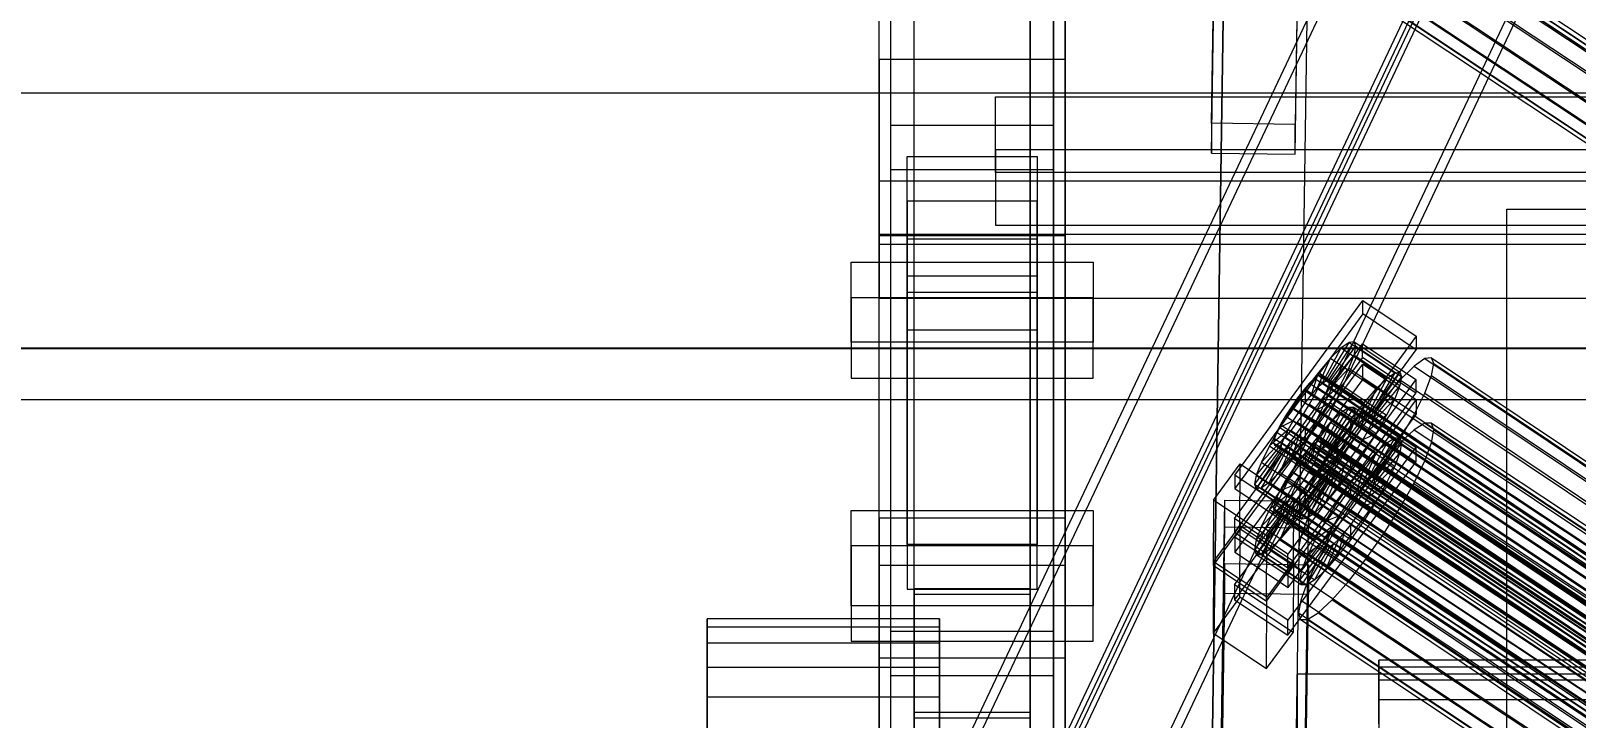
# Model space of a CAD drawing. Header units: millimetres. Extents: x -191664 to 191490, y -197311 to 10263.
# Drawn here: x -632.5 to -300.1, y -28779.6 to -28631.7 of the extents above; entities that cross this region are included whole.
import ezdxf

# ---------------------------------------------------------------- set-up
doc = ezdxf.new("R2010")
doc.units = ezdxf.units.MM
for name, color, linetype, lineweight in [('COTAS_USUARIO', 1, 'Continuous', 0), ('frontal_C01', 7, 'Continuous', 0), ('frontal_C02', 7, 'Continuous', 0), ('frontal_C03', 7, 'Continuous', 0), ('frontal_secador', 7, 'Continuous', 0), ('frontal_tolva', 7, 'Continuous', 0)]:
    doc.layers.add(name, color=color, linetype=linetype, lineweight=lineweight)
doc.dimstyles.new('PLANTA_100', dxfattribs={"dimtxt": 250, "dimasz": 150, "dimexe": 150, "dimexo": 80, "dimgap": 100, "dimtad": 1, "dimtih": 1, "dimtoh": 1, "dimdec": 1, "dimdsep": 46, "dimcen": 0.09, "dimclrd": 1, "dimclre": 1, "dimclrt": 1, "dimadec": 0, "dimazin": 0, "dimtfac": 1, "dimtdec": 4, "dimtofl": 0, "dimtmove": 0, "dimatfit": 3, "dimfxl": 1, "dimtolj": 1, "dimtzin": 0, "dimarcsym": 0})

# ---------------------------------------------------------------- blocks, each defined once
blk = doc.blocks.new('*D109')
at = {"layer": 'COTAS_USUARIO', "color": 1, "lineweight": -2, "transparency": 16777216}
for p, q in [((-80, -28700), (-1350, -28700)), ((-1200, -31850), (-1200, -28850)), ((-80, -32000), (-1350, -32000))]:
    blk.add_line(p, q, dxfattribs=at)
at = {"layer": 'COTAS_USUARIO', "color": 1, "transparency": 16777216}
for points in [[(-1225, -28850), (-1175, -28850), (-1200, -28700)], [(-1225, -31850), (-1175, -31850), (-1200, -32000)]]:
    blk.add_solid(points, dxfattribs=at)
at = {"layer": 'Defpoints', "color": 0, "transparency": 16777216}
for p in [(-1200, -28700), (0, -28700), (0, -32000)]:
    blk.add_point(p, dxfattribs=at)
blk = doc.blocks.new('*D111')
at = {"layer": 'COTAS_USUARIO', "color": 1, "lineweight": -2, "transparency": 16777216}
for p, q in [((-80, -27700), (-1350, -27700)), ((-1200, -31850), (-1200, -27850)), ((-80, -32000), (-1350, -32000))]:
    blk.add_line(p, q, dxfattribs=at)
at = {"layer": 'COTAS_USUARIO', "color": 1, "transparency": 16777216}
for points in [[(-1225, -27850), (-1175, -27850), (-1200, -27700)], [(-1225, -31850), (-1175, -31850), (-1200, -32000)]]:
    blk.add_solid(points, dxfattribs=at)
at = {"layer": 'Defpoints', "color": 0, "transparency": 16777216}
for p in [(-1200, -27700), (0, -27700), (0, -32000)]:
    blk.add_point(p, dxfattribs=at)

msp = doc.modelspace()

# ---------------------------------------------------------------- linework, layer by layer
at = {"layer": 'frontal_C01', "color": 139, "true_color": 0x354b57}
for p, q in [((-378.51, -28651.55), (-375.64, -28459.6)), ((-357.65, -28459.85), (-360.51, -28651.79)), ((-450, -28637.82), (-450, -28466.52)), ((-410, -28466.52), (-410, -28637.82)), ((-378.51, -28657.96), (-375.64, -28466.01)), ((-360.51, -28658.2), (-357.65, -28466.25)), ((-450, -28675.71), (-450, -28504.42)), ((-410, -28675.71), (-410, -28504.42)), ((-378.51, -28794.9), (-375.64, -28602.96)), ((-357.65, -28603.2), (-360.51, -28795.14)), ((-378.51, -28801.31), (-375.64, -28609.36)), ((-360.51, -28801.55), (-357.65, -28609.6)), ((-410, -28637.82), (-450, -28637.82)), ((-450, -28637.82), (-450, -28675.71)), ((-450, -28746.68), (-450, -28637.82)), ((-410, -28675.71), (-410, -28637.82)), ((-410, -28637.82), (-410, -28746.68)), ((-425, -28662.13), (-425, -28645.87)), ((-425, -28645.87), (425, -28645.87)), ((-425, -28657.24), (-425, -28645.87)), ((-360.51, -28651.79), (-378.51, -28651.55)), ((-378.51, -28651.55), (-378.51, -28657.96)), ((-447.5, -28661.57), (-447.5, -28651.96)), ((-447.5, -28651.96), (-412.5, -28651.96)), ((-447.5, -28926.7), (-447.5, -28651.96)), ((-412.5, -28651.96), (-412.5, -28661.57)), ((-412.5, -28651.96), (-412.5, -28926.7)), ((-360.51, -28658.2), (-360.51, -28651.79)), ((425, -28657.24), (-425, -28657.24)), ((-425, -28657.24), (-425, -28673.5)), ((-378.51, -28657.96), (-360.51, -28658.2)), ((-444, -28668.28), (-444, -28658.67)), ((-444, -28658.67), (-416, -28658.67)), ((-444, -28742.23), (-444, -28658.67)), ((-416, -28658.67), (-416, -28668.28)), ((-416, -28658.67), (-416, -28742.23)), ((-412.5, -28661.57), (-447.5, -28661.57)), ((-447.5, -28936.3), (-447.5, -28661.57)), ((425, -28662.13), (-425, -28662.13)), ((-425, -28662.13), (-425, -28673.5)), ((-412.5, -28936.3), (-412.5, -28661.57)), ((-416, -28668.28), (-444, -28668.28)), ((-444, -28668.28), (-444, -28751.84)), ((-416, -28751.84), (-416, -28668.28)), ((-425, -28673.5), (425, -28673.5)), ((-450, -28675.71), (-410, -28675.71)), ((-450, -28784.57), (-450, -28675.71)), ((-410, -28784.57), (-410, -28675.71)), ((-373.5, -28740.65), (-345.97, -28703.41)), ((-345.98, -28706.61), (-345.97, -28703.41)), ((-345.97, -28703.41), (-334.5, -28711.02)), ((-345.98, -28706.61), (-373.51, -28743.85)), ((-334.51, -28714.23), (-345.98, -28706.61)), ((-334.5, -28711.02), (-362.03, -28748.26)), ((-334.5, -28711.02), (-334.51, -28714.23)), ((-373.54, -28750.9), (-346.01, -28713.66)), ((-362.04, -28751.46), (-334.51, -28714.23)), ((-346.02, -28716.86), (-346.01, -28713.66)), ((-346.01, -28713.66), (-334.54, -28721.27)), ((-346.02, -28716.86), (-373.55, -28754.1)), ((-334.55, -28724.47), (-346.02, -28716.86)), ((-334.54, -28721.27), (-362.07, -28758.51)), ((-334.54, -28721.27), (-334.55, -28724.47)), ((-362.08, -28761.71), (-334.55, -28724.47)), ((-456, -28755.39), (-456, -28734.9)), ((-456, -28734.9), (-404, -28734.9)), ((-456, -28742.47), (-456, -28734.9)), ((-410, -28736.52), (-450, -28736.52)), ((-450, -28736.52), (-450, -28783.89)), ((-450, -28907.81), (-450, -28736.52)), ((-410, -28783.89), (-410, -28736.52)), ((-410, -28736.52), (-410, -28907.81)), ((-404, -28734.9), (-404, -28755.39)), ((-404, -28734.9), (-404, -28742.47)), ((-378.09, -28745.9), (-372.35, -28738.14)), ((-373.5, -28740.65), (-373.51, -28743.85)), ((-362.03, -28748.26), (-373.5, -28740.65)), ((-372.41, -28753.51), (-372.35, -28738.14)), ((-372.35, -28738.14), (-360.88, -28745.75)), ((-404, -28742.47), (-456, -28742.47)), ((-456, -28742.47), (-456, -28762.97)), ((-416, -28742.23), (-444, -28742.23)), ((-444, -28742.23), (-444, -28751.84)), ((-416, -28751.84), (-416, -28742.23)), ((-404, -28762.97), (-404, -28742.47)), ((-373.51, -28743.85), (-362.04, -28751.46)), ((-410, -28746.68), (-450, -28746.68)), ((-450, -28746.68), (-450, -28784.57)), ((-450, -29130.89), (-450, -28746.68)), ((-410, -28784.57), (-410, -28746.68)), ((-410, -28746.68), (-410, -29130.89)), ((-378.51, -28938.25), (-375.64, -28746.31)), ((-378.09, -28745.9), (-378.14, -28761.27)), ((-366.62, -28753.51), (-378.09, -28745.9)), ((-375.64, -28752.71), (-375.64, -28746.31)), ((-375.64, -28746.31), (-357.65, -28746.55)), ((-360.88, -28745.75), (-366.62, -28753.51)), ((-360.88, -28745.75), (-360.94, -28761.12)), ((-357.65, -28746.55), (-360.51, -28938.5)), ((-357.65, -28746.55), (-357.65, -28752.95)), ((-373.54, -28750.9), (-373.55, -28754.1)), ((-362.07, -28758.51), (-373.54, -28750.9)), ((-362.04, -28751.46), (-362.03, -28748.26)), ((-444, -28751.84), (-416, -28751.84)), ((-442.5, -28779.55), (-442.5, -28751.69)), ((-442.5, -28751.69), (-417.5, -28751.69)), ((-442.5, -28751.69), (-442.5, -28917.57)), ((-417.5, -28752.94), (-442.5, -28752.94)), ((-442.5, -28752.94), (-442.5, -28778.31)), ((-442.5, -29411.88), (-442.5, -28752.94)), ((-417.5, -28751.69), (-417.5, -28779.55)), ((-417.5, -28917.57), (-417.5, -28751.69)), ((-417.5, -28778.31), (-417.5, -28752.94)), ((-417.5, -28752.94), (-417.5, -29411.88)), ((-378.51, -28944.66), (-375.64, -28752.71)), ((-372.41, -28753.51), (-378.14, -28761.27)), ((-357.65, -28752.95), (-375.64, -28752.71)), ((-373.55, -28754.1), (-362.08, -28761.71)), ((-360.94, -28761.12), (-372.41, -28753.51)), ((-366.68, -28768.88), (-366.62, -28753.51)), ((-360.51, -28944.9), (-357.65, -28752.95)), ((-404, -28755.39), (-456, -28755.39)), ((-456, -28755.39), (-456, -28762.97)), ((-404, -28762.97), (-404, -28755.39)), ((-447.5, -28770.43), (-447.5, -28760.82)), ((-447.5, -28760.82), (-412.5, -28760.82)), ((-447.5, -29035.55), (-447.5, -28760.82)), ((-412.5, -28760.82), (-412.5, -28770.43)), ((-412.5, -28760.82), (-412.5, -29035.55)), ((-366.68, -28768.88), (-360.94, -28761.12)), ((-362.08, -28761.71), (-362.07, -28758.51)), ((-456, -28762.97), (-404, -28762.97)), ((-378.14, -28761.27), (-366.68, -28768.88)), ((-412.5, -28770.43), (-447.5, -28770.43)), ((-447.5, -29045.16), (-447.5, -28770.43)), ((-412.5, -29045.16), (-412.5, -28770.43)), ((-442.5, -28778.31), (-417.5, -28778.31)), ((-442.5, -29437.25), (-442.5, -28778.31)), ((-417.5, -28779.55), (-442.5, -28779.55)), ((-442.5, -28779.55), (-442.5, -28945.43)), ((-417.5, -29437.25), (-417.5, -28778.31)), ((-417.5, -28779.55), (-417.5, -28945.43))]:
    msp.add_line(p, q, dxfattribs=at)
at = {"layer": 'frontal_C01', "color": 9, "true_color": 0xbac6cb}
for p, q in [((-365.17, -28591.07), (-151.37, -28732.97)), ((-364.99, -28590.08), (-151.19, -28731.99)), ((-364.99, -28591.57), (-151.2, -28733.48)), ((-364.48, -28591.57), (-150.68, -28733.48)), ((-363.66, -28591.06), (-149.86, -28732.96)), ((-356.35, -28720.46), (-357.42, -28721.45)), ((-355.53, -28719.95), (-356.35, -28720.46)), ((-356.35, -28720.46), (-142.55, -28862.37)), ((-355.02, -28719.95), (-355.53, -28719.95)), ((-355.53, -28719.95), (-141.73, -28861.85)), ((-354.84, -28720.45), (-355.02, -28719.95)), ((-355.02, -28719.95), (-141.22, -28861.85)), ((-355.02, -28721.44), (-354.84, -28720.45)), ((-354.84, -28720.45), (-141.04, -28862.36)), ((-360, -28724.55), (-361.33, -28726.46)), ((-358.66, -28722.85), (-360, -28724.55)), ((-146.2, -28866.46), (-360, -28724.55)), ((-357.42, -28721.45), (-358.66, -28722.85)), ((-358.66, -28722.85), (-144.86, -28864.75)), ((-357.43, -28726.44), (-356.36, -28724.54)), ((-357.42, -28721.45), (-143.62, -28863.35)), ((-356.36, -28724.54), (-355.54, -28722.83)), ((-356.36, -28724.54), (-142.56, -28866.44)), ((-355.54, -28722.83), (-355.02, -28721.44)), ((-355.54, -28722.83), (-141.74, -28864.73)), ((-355.02, -28721.44), (-141.22, -28863.34)), ((-361.33, -28726.46), (-362.58, -28728.43)), ((-361.33, -28726.46), (-147.53, -28868.36)), ((-358.68, -28728.41), (-357.43, -28726.44)), ((-357.43, -28726.44), (-143.64, -28868.34)), ((-363.65, -28730.34), (-364.47, -28732.04)), ((-362.58, -28728.43), (-363.65, -28730.34)), ((-363.65, -28730.34), (-149.85, -28872.24)), ((-362.58, -28728.43), (-148.78, -28870.34)), ((-361.35, -28732.03), (-360.02, -28730.32)), ((-360.02, -28730.32), (-358.68, -28728.41)), ((-360.02, -28730.32), (-146.22, -28872.22)), ((-358.68, -28728.41), (-144.88, -28870.32)), ((-364.99, -28733.43), (-365.17, -28734.42)), ((-365.17, -28734.42), (-364.99, -28734.93)), ((-365.17, -28734.42), (-151.37, -28876.32)), ((-364.47, -28732.04), (-364.99, -28733.43)), ((-364.99, -28733.43), (-151.19, -28875.34)), ((-364.48, -28734.92), (-363.66, -28734.41)), ((-364.47, -28732.04), (-150.67, -28873.95)), ((-363.66, -28734.41), (-362.6, -28733.42)), ((-363.66, -28734.41), (-149.86, -28876.32)), ((-362.6, -28733.42), (-361.35, -28732.03)), ((-362.6, -28733.42), (-148.8, -28875.33)), ((-361.35, -28732.03), (-147.55, -28873.93)), ((-364.99, -28734.93), (-364.48, -28734.92)), ((-364.99, -28734.93), (-151.2, -28876.83)), ((-364.48, -28734.92), (-150.68, -28876.83))]:
    msp.add_line(p, q, dxfattribs=at)
at = {"layer": 'frontal_C01', "color": 252, "true_color": 0x83939a}
for p, q in [((-355.54, -28602.05), (-171.23, -28724.39)), ((-345.29, -28602), (-160.98, -28724.34)), ((-357.86, -28606.87), (-173.55, -28729.2)), ((-349.06, -28606.83), (-164.75, -28729.16)), ((-359.33, -28610.8), (-175.02, -28733.13)), ((-352.57, -28610.77), (-168.26, -28733.1)), ((-359.83, -28613.58), (-175.52, -28735.91)), ((-355.58, -28613.56), (-171.28, -28735.89)), ((-359.34, -28615.01), (-175.03, -28737.34)), ((-357.89, -28615), (-173.58, -28737.33)), ((-334.94, -28717.54), (-337.95, -28720.33)), ((-332.63, -28716.09), (-334.94, -28717.54)), ((-334.94, -28717.54), (-150.63, -28839.87)), ((-331.18, -28716.08), (-332.63, -28716.09)), ((-332.63, -28716.09), (-148.32, -28838.42)), ((-331.2, -28720.29), (-330.69, -28717.52)), ((-330.69, -28717.52), (-331.18, -28716.08)), ((-331.18, -28716.08), (-146.87, -28838.41)), ((-330.69, -28717.52), (-146.38, -28839.85)), ((-337.95, -28720.33), (-341.46, -28724.27)), ((-337.95, -28720.33), (-153.64, -28842.66)), ((-332.66, -28724.22), (-331.2, -28720.29)), ((-331.2, -28720.29), (-146.89, -28842.62)), ((-341.46, -28724.27), (-345.23, -28729.09)), ((-341.46, -28724.27), (-157.15, -28846.6)), ((-334.98, -28729.04), (-332.66, -28724.22)), ((-332.66, -28724.22), (-148.35, -28846.55)), ((-345.23, -28729.09), (-349, -28734.47)), ((-160.92, -28851.42), (-345.23, -28729.09)), ((-338, -28734.41), (-334.98, -28729.04)), ((-334.98, -28729.04), (-150.67, -28851.37)), ((-349, -28734.47), (-352.52, -28740.03)), ((-349, -28734.47), (-164.69, -28856.8)), ((-341.52, -28739.98), (-338, -28734.41)), ((-338, -28734.41), (-153.69, -28856.74)), ((-352.52, -28740.03), (-355.54, -28745.41)), ((-352.52, -28740.03), (-168.21, -28862.36)), ((-345.29, -28745.35), (-341.52, -28739.98)), ((-341.52, -28739.98), (-157.21, -28862.31)), ((-355.54, -28745.41), (-357.86, -28750.22)), ((-355.54, -28745.41), (-171.23, -28867.74)), ((-349.06, -28750.18), (-345.29, -28745.35)), ((-345.29, -28745.35), (-160.98, -28867.69)), ((-357.86, -28750.22), (-359.33, -28754.15)), ((-357.86, -28750.22), (-173.55, -28872.55)), ((-352.57, -28754.12), (-349.06, -28750.18)), ((-349.06, -28750.18), (-164.75, -28872.51)), ((-359.33, -28754.15), (-359.83, -28756.93)), ((-359.33, -28754.15), (-175.02, -28876.48)), ((-355.58, -28756.91), (-352.57, -28754.12)), ((-352.57, -28754.12), (-168.26, -28876.45)), ((-359.83, -28756.93), (-359.34, -28758.36)), ((-359.83, -28756.93), (-175.52, -28879.26)), ((-357.89, -28758.35), (-355.58, -28756.91)), ((-355.58, -28756.91), (-171.28, -28879.24)), ((-359.34, -28758.36), (-357.89, -28758.35)), ((-359.34, -28758.36), (-175.03, -28880.69)), ((-357.89, -28758.35), (-173.58, -28880.69))]:
    msp.add_line(p, q, dxfattribs=at)
at = {"layer": 'frontal_C01', "color": 155, "true_color": 0x617580}
for p, q in [((-354.71, -28721.55), (-350.65, -28713.8)), ((-353.89, -28721.04), (-348.92, -28712.72)), ((-353.38, -28721.03), (-347.84, -28712.71)), ((-353.21, -28721.54), (-347.47, -28713.78)), ((-350.65, -28713.8), (-352.9, -28715.88)), ((-348.92, -28712.72), (-350.65, -28713.8)), ((-350.65, -28713.8), (-340.82, -28720.32)), ((-347.84, -28712.71), (-348.92, -28712.72)), ((-348.92, -28712.72), (-339.09, -28719.24)), ((-347.85, -28715.86), (-347.47, -28713.78)), ((-347.84, -28712.71), (-338.01, -28719.23)), ((-347.47, -28713.78), (-347.84, -28712.71)), ((-347.47, -28713.78), (-337.64, -28720.31)), ((-355.78, -28722.54), (-352.9, -28715.88)), ((-352.9, -28715.88), (-355.53, -28718.83)), ((-353.38, -28722.52), (-347.85, -28715.86)), ((-352.9, -28715.88), (-343.07, -28722.41)), ((-348.94, -28718.8), (-347.85, -28715.86)), ((-347.85, -28715.86), (-338.02, -28722.38)), ((-355.53, -28718.83), (-358.34, -28722.44)), ((-357.02, -28723.93), (-355.53, -28718.83)), ((-355.53, -28718.83), (-345.7, -28725.36)), ((-354.71, -28721.55), (-353.89, -28721.04)), ((-353.9, -28723.92), (-348.94, -28718.8)), ((-353.89, -28721.04), (-353.38, -28721.03)), ((-344.06, -28727.56), (-353.89, -28721.04)), ((-343.55, -28727.56), (-353.38, -28721.03)), ((-353.38, -28721.03), (-353.21, -28721.54)), ((-350.68, -28722.4), (-348.94, -28718.8)), ((-348.94, -28718.8), (-339.11, -28725.32)), ((-340.82, -28720.32), (-344.88, -28728.07)), ((-339.09, -28719.24), (-344.06, -28727.56)), ((-338.01, -28719.23), (-343.55, -28727.56)), ((-337.64, -28720.31), (-343.38, -28728.07)), ((-343.07, -28722.41), (-340.82, -28720.32)), ((-340.82, -28720.32), (-339.09, -28719.24)), ((-339.09, -28719.24), (-338.01, -28719.23)), ((-337.64, -28720.31), (-338.02, -28722.38)), ((-338.01, -28719.23), (-337.64, -28720.31)), ((-358.34, -28722.44), (-361.17, -28726.46)), ((-358.34, -28722.44), (-358.36, -28725.64)), ((-358.36, -28725.64), (-357.02, -28723.93)), ((-348.52, -28728.96), (-358.34, -28722.44)), ((-357.02, -28723.93), (-355.78, -28722.54)), ((-347.19, -28730.46), (-357.02, -28723.93)), ((-355.78, -28722.54), (-354.71, -28721.55)), ((-345.95, -28729.06), (-355.78, -28722.54)), ((-354.72, -28725.62), (-350.68, -28722.4)), ((-353.9, -28723.92), (-354.72, -28725.62)), ((-344.88, -28728.07), (-354.71, -28721.55)), ((-353.38, -28722.52), (-353.9, -28723.92)), ((-344.07, -28730.44), (-353.9, -28723.92)), ((-353.21, -28721.54), (-353.38, -28722.52)), ((-343.55, -28729.05), (-353.38, -28722.52)), ((-343.38, -28728.07), (-353.21, -28721.54)), ((-352.94, -28726.42), (-350.68, -28722.4)), ((-350.68, -28722.4), (-340.85, -28728.93)), ((-343.07, -28722.41), (-345.95, -28729.06)), ((-345.7, -28725.36), (-343.07, -28722.41)), ((-338.02, -28722.38), (-343.55, -28729.05)), ((-338.02, -28722.38), (-339.11, -28725.32)), ((-361.17, -28726.46), (-363.8, -28730.63)), ((-359.69, -28727.55), (-361.17, -28726.46)), ((-361.17, -28726.46), (-351.34, -28732.99)), ((-360.94, -28729.52), (-359.69, -28727.55)), ((-359.69, -28727.55), (-358.36, -28725.64)), ((-349.86, -28734.07), (-359.69, -28727.55)), ((-358.36, -28725.64), (-348.53, -28732.17)), ((-355.8, -28727.53), (-357.04, -28729.5)), ((-354.72, -28725.62), (-355.8, -28727.53)), ((-355.8, -28727.53), (-352.94, -28726.42)), ((-345.97, -28734.05), (-355.8, -28727.53)), ((-355.57, -28730.58), (-352.94, -28726.42)), ((-344.9, -28732.15), (-354.72, -28725.62)), ((-352.94, -28726.42), (-343.11, -28732.95)), ((-348.52, -28728.96), (-345.7, -28725.36)), ((-345.7, -28725.36), (-347.19, -28730.46)), ((-344.06, -28727.56), (-344.88, -28728.07)), ((-339.11, -28725.32), (-344.07, -28730.44)), ((-343.55, -28727.56), (-344.06, -28727.56)), ((-343.38, -28728.07), (-343.55, -28727.56)), ((-339.11, -28725.32), (-340.85, -28728.93)), ((-363.8, -28730.63), (-366.06, -28734.64)), ((-360.94, -28729.52), (-363.8, -28730.63)), ((-363.8, -28730.63), (-353.97, -28737.15)), ((-362.01, -28731.42), (-360.94, -28729.52)), ((-351.11, -28736.04), (-360.94, -28729.52)), ((-358.39, -28734.61), (-355.57, -28730.58)), ((-357.04, -28729.5), (-358.38, -28731.4)), ((-357.04, -28729.5), (-355.57, -28730.58)), ((-347.21, -28736.02), (-357.04, -28729.5)), ((-355.57, -28730.58), (-345.74, -28737.11)), ((-351.34, -28732.99), (-348.52, -28728.96)), ((-348.53, -28732.17), (-348.52, -28728.96)), ((-347.19, -28730.46), (-348.53, -28732.17)), ((-345.95, -28729.06), (-347.19, -28730.46)), ((-344.88, -28728.07), (-345.95, -28729.06)), ((-340.85, -28728.93), (-344.9, -28732.15)), ((-344.9, -28732.15), (-344.07, -28730.44)), ((-344.07, -28730.44), (-343.55, -28729.05)), ((-343.55, -28729.05), (-343.38, -28728.07)), ((-340.85, -28728.93), (-343.11, -28732.95)), ((-363.35, -28734.52), (-368.89, -28741.19)), ((-362.83, -28733.13), (-367.79, -28738.25)), ((-366.06, -28734.64), (-367.79, -28738.25)), ((-362.01, -28731.42), (-366.06, -28734.64)), ((-366.06, -28734.64), (-356.23, -28741.17)), ((-360.96, -28734.51), (-363.84, -28741.16)), ((-363.53, -28735.51), (-363.35, -28734.52)), ((-363.35, -28734.52), (-362.83, -28733.13)), ((-353.52, -28741.05), (-363.35, -28734.52)), ((-362.83, -28733.13), (-362.01, -28731.42)), ((-353, -28739.65), (-362.83, -28733.13)), ((-360.96, -28734.51), (-362.03, -28735.5)), ((-352.18, -28737.95), (-362.01, -28731.42)), ((-359.71, -28733.11), (-361.21, -28738.21)), ((-361.21, -28738.21), (-358.39, -28734.61)), ((-359.71, -28733.11), (-360.96, -28734.51)), ((-351.13, -28741.03), (-360.96, -28734.51)), ((-358.38, -28731.4), (-359.71, -28733.11)), ((-349.88, -28739.64), (-359.71, -28733.11)), ((-358.38, -28731.4), (-358.39, -28734.61)), ((-358.39, -28734.61), (-348.56, -28741.13)), ((-348.55, -28737.93), (-358.38, -28731.4)), ((-353.97, -28737.15), (-351.34, -28732.99)), ((-351.34, -28732.99), (-349.86, -28734.07)), ((-349.86, -28734.07), (-351.11, -28736.04)), ((-348.53, -28732.17), (-349.86, -28734.07)), ((-347.21, -28736.02), (-345.97, -28734.05)), ((-345.97, -28734.05), (-344.9, -28732.15)), ((-343.11, -28732.95), (-345.97, -28734.05)), ((-343.11, -28732.95), (-345.74, -28737.11)), ((-363.53, -28735.51), (-369.27, -28743.26)), ((-363.36, -28736.01), (-368.9, -28744.34)), ((-362.84, -28736.01), (-367.82, -28744.33)), ((-362.03, -28735.5), (-366.09, -28743.25)), ((-363.36, -28736.01), (-363.53, -28735.51)), ((-353.7, -28742.03), (-363.53, -28735.51)), ((-362.84, -28736.01), (-363.36, -28736.01)), ((-353.53, -28742.54), (-363.36, -28736.01)), ((-362.03, -28735.5), (-362.84, -28736.01)), ((-353.01, -28742.54), (-362.84, -28736.01)), ((-352.2, -28742.02), (-362.03, -28735.5)), ((-356.23, -28741.17), (-353.97, -28737.15)), ((-356.23, -28741.17), (-352.18, -28737.95)), ((-353.97, -28737.15), (-351.11, -28736.04)), ((-352.18, -28737.95), (-353, -28739.65)), ((-351.11, -28736.04), (-352.18, -28737.95)), ((-349.88, -28739.64), (-348.55, -28737.93)), ((-345.74, -28737.11), (-348.56, -28741.13)), ((-348.56, -28741.13), (-348.55, -28737.93)), ((-348.55, -28737.93), (-347.21, -28736.02)), ((-345.74, -28737.11), (-347.21, -28736.02)), ((-368.89, -28741.19), (-369.27, -28743.26)), ((-367.79, -28738.25), (-368.89, -28741.19)), ((-368.89, -28741.19), (-359.06, -28747.71)), ((-367.79, -28738.25), (-357.96, -28744.77)), ((-366.09, -28743.25), (-363.84, -28741.16)), ((-363.84, -28741.16), (-361.21, -28738.21)), ((-363.84, -28741.16), (-354.01, -28747.69)), ((-361.21, -28738.21), (-351.38, -28744.74)), ((-359.06, -28747.71), (-353.52, -28741.05)), ((-357.96, -28744.77), (-353, -28739.65)), ((-357.96, -28744.77), (-356.23, -28741.17)), ((-354.01, -28747.69), (-351.13, -28741.03)), ((-353.52, -28741.05), (-353.7, -28742.03)), ((-353, -28739.65), (-353.52, -28741.05)), ((-352.2, -28742.02), (-351.13, -28741.03)), ((-351.38, -28744.74), (-349.88, -28739.64)), ((-348.56, -28741.13), (-351.38, -28744.74)), ((-351.13, -28741.03), (-349.88, -28739.64)), ((-369.27, -28743.26), (-368.9, -28744.34)), ((-369.27, -28743.26), (-359.44, -28749.79)), ((-368.9, -28744.34), (-367.82, -28744.33)), ((-368.9, -28744.34), (-359.07, -28750.86)), ((-367.82, -28744.33), (-366.09, -28743.25)), ((-367.82, -28744.33), (-357.99, -28750.85)), ((-366.09, -28743.25), (-356.26, -28749.77)), ((-359.44, -28749.79), (-353.7, -28742.03)), ((-359.07, -28750.86), (-353.53, -28742.54)), ((-357.99, -28750.85), (-353.01, -28742.54)), ((-356.26, -28749.77), (-352.2, -28742.02)), ((-353.7, -28742.03), (-353.53, -28742.54)), ((-353.53, -28742.54), (-353.01, -28742.54)), ((-353.01, -28742.54), (-352.2, -28742.02)), ((-359.44, -28749.79), (-359.06, -28747.71)), ((-359.06, -28747.71), (-357.96, -28744.77)), ((-354.01, -28747.69), (-356.26, -28749.77)), ((-351.38, -28744.74), (-354.01, -28747.69)), ((-359.07, -28750.86), (-359.44, -28749.79)), ((-357.99, -28750.85), (-359.07, -28750.86)), ((-356.26, -28749.77), (-357.99, -28750.85))]:
    msp.add_line(p, q, dxfattribs=at)
at = {"layer": 'frontal_C02', "color": 139, "true_color": 0x354b57}
for p, q in [((-439.11, -28801.27), (-299.11, -28504.8)), ((-439.11, -28805.94), (-299.11, -28509.48)), ((-280.89, -28512.67), (-420.89, -28809.14)), ((-420.89, -28813.81), (-280.89, -28517.35)), ((-439.11, -28845.11), (-299.11, -28548.64)), ((-439.11, -28849.78), (-299.11, -28553.32)), ((-280.89, -28556.51), (-420.89, -28852.98)), ((-420.89, -28857.65), (-280.89, -28561.19)), ((-373.5, -28727.26), (-345.97, -28689.66)), ((-345.98, -28692.59), (-345.97, -28689.66)), ((-345.97, -28689.66), (-334.5, -28697.35)), ((-345.98, -28692.59), (-373.51, -28730.18)), ((-334.51, -28700.27), (-345.98, -28692.59)), ((-334.5, -28697.35), (-362.03, -28734.94)), ((-334.5, -28697.35), (-334.51, -28700.27)), ((-373.54, -28736.61), (-346.01, -28699.01)), ((-362.04, -28737.86), (-334.51, -28700.27)), ((-346.02, -28701.94), (-346.01, -28699.01)), ((-346.01, -28699.01), (-334.54, -28706.7)), ((-346.02, -28701.94), (-373.55, -28739.53)), ((-334.55, -28709.62), (-346.02, -28701.94)), ((-334.54, -28706.7), (-362.07, -28744.29)), ((-334.54, -28706.7), (-334.55, -28709.62)), ((-362.08, -28747.21), (-334.55, -28709.62)), ((-378.09, -28732.64), (-372.35, -28724.81)), ((-373.5, -28727.26), (-373.51, -28730.18)), ((-362.03, -28734.94), (-373.5, -28727.26)), ((-372.41, -28738.84), (-372.35, -28724.81)), ((-372.35, -28724.81), (-360.88, -28732.5)), ((-373.51, -28730.18), (-362.04, -28737.86)), ((-378.51, -28926.39), (-375.64, -28732.62)), ((-378.09, -28732.64), (-378.14, -28746.67)), ((-366.62, -28740.33), (-378.09, -28732.64)), ((-375.64, -28738.47), (-375.64, -28732.62)), ((-375.64, -28732.62), (-357.65, -28732.87)), ((-360.88, -28732.5), (-366.62, -28740.33)), ((-360.88, -28732.5), (-360.94, -28746.52)), ((-357.65, -28732.87), (-360.51, -28926.63)), ((-357.65, -28732.87), (-357.65, -28738.71)), ((-373.54, -28736.61), (-373.55, -28739.53)), ((-362.07, -28744.29), (-373.54, -28736.61)), ((-362.04, -28737.86), (-362.03, -28734.94)), ((-378.51, -28932.24), (-375.64, -28738.47)), ((-372.41, -28738.84), (-378.14, -28746.67)), ((-357.65, -28738.71), (-375.64, -28738.47)), ((-373.55, -28739.53), (-362.08, -28747.21)), ((-360.94, -28746.52), (-372.41, -28738.84)), ((-366.68, -28754.36), (-366.62, -28740.33)), ((-360.51, -28932.48), (-357.65, -28738.71)), ((-362.08, -28747.21), (-362.07, -28744.29)), ((-378.14, -28746.67), (-366.68, -28754.36)), ((-366.68, -28754.36), (-360.94, -28746.52)), ((-410, -28766.68), (-450, -28766.68)), ((-450, -28766.68), (-450, -28804.93)), ((-450, -28923.04), (-450, -28766.68)), ((-410, -28804.93), (-410, -28766.68)), ((-410, -28766.68), (-410, -28923.04))]:
    msp.add_line(p, q, dxfattribs=at)
at = {"layer": 'frontal_C02', "color": 155, "true_color": 0x617580}
for p, q in [((-354.71, -28707.52), (-350.65, -28699.91)), ((-353.89, -28706.94), (-348.92, -28698.7)), ((-353.38, -28706.87), (-347.84, -28698.55)), ((-353.21, -28707.31), (-347.47, -28699.48)), ((-350.65, -28699.91), (-352.9, -28702.11)), ((-348.92, -28698.7), (-350.65, -28699.91)), ((-350.65, -28699.91), (-340.82, -28706.5)), ((-347.84, -28698.55), (-348.92, -28698.7)), ((-348.92, -28698.7), (-339.09, -28705.28)), ((-347.85, -28701.43), (-347.47, -28699.48)), ((-347.84, -28698.55), (-338.01, -28705.14)), ((-347.47, -28699.48), (-347.84, -28698.55)), ((-347.47, -28699.48), (-337.64, -28706.07)), ((-355.78, -28708.56), (-352.9, -28702.11)), ((-352.9, -28702.11), (-355.53, -28705.15)), ((-353.9, -28709.57), (-348.94, -28704.25)), ((-353.38, -28708.23), (-347.85, -28701.43)), ((-352.9, -28702.11), (-343.07, -28708.7)), ((-350.68, -28707.77), (-348.94, -28704.25)), ((-348.94, -28704.25), (-347.85, -28701.43)), ((-348.94, -28704.25), (-339.11, -28710.84)), ((-347.85, -28701.43), (-338.02, -28708.01)), ((-355.53, -28705.15), (-358.34, -28708.81)), ((-357.02, -28710), (-355.53, -28705.15)), ((-355.78, -28708.56), (-354.71, -28707.52)), ((-355.53, -28705.15), (-345.7, -28711.73)), ((-354.72, -28711.24), (-350.68, -28707.77)), ((-354.71, -28707.52), (-353.89, -28706.94)), ((-344.88, -28714.1), (-354.71, -28707.52)), ((-353.89, -28706.94), (-353.38, -28706.87)), ((-344.06, -28713.53), (-353.89, -28706.94)), ((-343.55, -28713.46), (-353.38, -28706.87)), ((-353.38, -28706.87), (-353.21, -28707.31)), ((-353.21, -28707.31), (-353.38, -28708.23)), ((-343.38, -28713.9), (-353.21, -28707.31)), ((-352.94, -28711.73), (-350.68, -28707.77)), ((-350.68, -28707.77), (-340.85, -28714.35)), ((-340.82, -28706.5), (-344.88, -28714.1)), ((-339.09, -28705.28), (-344.06, -28713.53)), ((-338.01, -28705.14), (-343.55, -28713.46)), ((-338.02, -28708.01), (-343.55, -28714.82)), ((-337.64, -28706.07), (-343.38, -28713.9)), ((-343.07, -28708.7), (-340.82, -28706.5)), ((-340.82, -28706.5), (-339.09, -28705.28)), ((-338.02, -28708.01), (-339.11, -28710.84)), ((-339.09, -28705.28), (-338.01, -28705.14)), ((-337.64, -28706.07), (-338.02, -28708.01)), ((-338.01, -28705.14), (-337.64, -28706.07)), ((-358.34, -28708.81), (-361.17, -28712.85)), ((-358.34, -28708.81), (-358.36, -28711.73)), ((-358.36, -28711.73), (-357.02, -28710)), ((-348.52, -28715.39), (-358.34, -28708.81)), ((-357.02, -28710), (-355.78, -28708.56)), ((-347.19, -28716.58), (-357.02, -28710)), ((-354.72, -28711.24), (-355.8, -28713.12)), ((-345.95, -28715.15), (-355.78, -28708.56)), ((-353.9, -28709.57), (-354.72, -28711.24)), ((-344.9, -28717.82), (-354.72, -28711.24)), ((-353.38, -28708.23), (-353.9, -28709.57)), ((-344.07, -28716.16), (-353.9, -28709.57)), ((-343.55, -28714.82), (-353.38, -28708.23)), ((-343.07, -28708.7), (-345.95, -28715.15)), ((-345.7, -28711.73), (-343.07, -28708.7)), ((-339.11, -28710.84), (-344.07, -28716.16)), ((-339.11, -28710.84), (-340.85, -28714.35)), ((-361.17, -28712.85), (-363.8, -28716.99)), ((-359.69, -28713.65), (-361.17, -28712.85)), ((-361.17, -28712.85), (-351.34, -28719.44)), ((-360.94, -28715.61), (-359.69, -28713.65)), ((-359.69, -28713.65), (-358.36, -28711.73)), ((-349.86, -28720.23), (-359.69, -28713.65)), ((-358.36, -28711.73), (-348.53, -28718.32)), ((-355.8, -28713.12), (-357.04, -28715.08)), ((-355.8, -28713.12), (-352.94, -28711.73)), ((-345.97, -28719.7), (-355.8, -28713.12)), ((-355.57, -28715.87), (-352.94, -28711.73)), ((-352.94, -28711.73), (-343.11, -28718.32)), ((-348.52, -28715.39), (-345.7, -28711.73)), ((-345.7, -28711.73), (-347.19, -28716.58)), ((-344.88, -28714.1), (-345.95, -28715.15)), ((-340.85, -28714.35), (-344.9, -28717.82)), ((-344.06, -28713.53), (-344.88, -28714.1)), ((-343.55, -28713.46), (-344.06, -28713.53)), ((-343.38, -28713.9), (-343.55, -28713.46)), ((-343.55, -28714.82), (-343.38, -28713.9)), ((-340.85, -28714.35), (-343.11, -28718.32)), ((-363.8, -28716.99), (-366.06, -28720.96)), ((-362.01, -28717.49), (-366.06, -28720.96)), ((-360.94, -28715.61), (-363.8, -28716.99)), ((-363.8, -28716.99), (-353.97, -28723.58)), ((-362.83, -28719.15), (-362.01, -28717.49)), ((-362.01, -28717.49), (-360.94, -28715.61)), ((-352.18, -28724.07), (-362.01, -28717.49)), ((-351.11, -28722.19), (-360.94, -28715.61)), ((-358.38, -28716.99), (-359.71, -28718.73)), ((-358.39, -28719.92), (-355.57, -28715.87)), ((-358.38, -28716.99), (-358.39, -28719.92)), ((-357.04, -28715.08), (-358.38, -28716.99)), ((-348.55, -28723.58), (-358.38, -28716.99)), ((-357.04, -28715.08), (-355.57, -28715.87)), ((-347.21, -28721.66), (-357.04, -28715.08)), ((-355.57, -28715.87), (-345.74, -28722.46)), ((-351.34, -28719.44), (-348.52, -28715.39)), ((-348.53, -28718.32), (-348.52, -28715.39)), ((-347.19, -28716.58), (-348.53, -28718.32)), ((-345.95, -28715.15), (-347.19, -28716.58)), ((-345.97, -28719.7), (-344.9, -28717.82)), ((-344.9, -28717.82), (-344.07, -28716.16)), ((-344.07, -28716.16), (-343.55, -28714.82)), ((-363.35, -28720.49), (-368.89, -28727.3)), ((-362.83, -28719.15), (-367.79, -28724.47)), ((-366.06, -28720.96), (-367.79, -28724.47)), ((-362.03, -28721.21), (-366.09, -28728.81)), ((-366.06, -28720.96), (-356.23, -28727.54)), ((-360.96, -28720.16), (-363.84, -28726.61)), ((-363.53, -28721.41), (-363.35, -28720.49)), ((-363.35, -28720.49), (-362.83, -28719.15)), ((-353.52, -28727.08), (-363.35, -28720.49)), ((-362.03, -28721.21), (-362.84, -28721.78)), ((-353, -28725.74), (-362.83, -28719.15)), ((-360.96, -28720.16), (-362.03, -28721.21)), ((-352.2, -28727.79), (-362.03, -28721.21)), ((-359.71, -28718.73), (-361.21, -28723.58)), ((-361.21, -28723.58), (-358.39, -28719.92)), ((-359.71, -28718.73), (-360.96, -28720.16)), ((-351.13, -28726.75), (-360.96, -28720.16)), ((-349.88, -28725.31), (-359.71, -28718.73)), ((-358.39, -28719.92), (-348.56, -28726.5)), ((-353.97, -28723.58), (-351.34, -28719.44)), ((-351.34, -28719.44), (-349.86, -28720.23)), ((-349.86, -28720.23), (-351.11, -28722.19)), ((-348.53, -28718.32), (-349.86, -28720.23)), ((-347.21, -28721.66), (-345.97, -28719.7)), ((-343.11, -28718.32), (-345.97, -28719.7)), ((-343.11, -28718.32), (-345.74, -28722.46)), ((-363.53, -28721.41), (-369.27, -28729.24)), ((-363.36, -28721.85), (-368.9, -28730.17)), ((-367.79, -28724.47), (-368.89, -28727.3)), ((-362.84, -28721.78), (-367.82, -28730.03)), ((-367.79, -28724.47), (-357.96, -28731.06)), ((-363.84, -28726.61), (-361.21, -28723.58)), ((-363.36, -28721.85), (-363.53, -28721.41)), ((-353.7, -28728), (-363.53, -28721.41)), ((-362.84, -28721.78), (-363.36, -28721.85)), ((-353.53, -28728.44), (-363.36, -28721.85)), ((-353.01, -28728.37), (-362.84, -28721.78)), ((-361.21, -28723.58), (-351.38, -28730.16)), ((-356.23, -28727.54), (-353.97, -28723.58)), ((-356.23, -28727.54), (-352.18, -28724.07)), ((-353.97, -28723.58), (-351.11, -28722.19)), ((-352.18, -28724.07), (-353, -28725.74)), ((-351.11, -28722.19), (-352.18, -28724.07)), ((-349.88, -28725.31), (-348.55, -28723.58)), ((-345.74, -28722.46), (-348.56, -28726.5)), ((-348.56, -28726.5), (-348.55, -28723.58)), ((-348.55, -28723.58), (-347.21, -28721.66)), ((-345.74, -28722.46), (-347.21, -28721.66)), ((-368.89, -28727.3), (-369.27, -28729.24)), ((-368.89, -28727.3), (-359.06, -28733.88)), ((-366.09, -28728.81), (-363.84, -28726.61)), ((-363.84, -28726.61), (-354.01, -28733.2)), ((-359.44, -28735.83), (-353.7, -28728)), ((-359.06, -28733.88), (-353.52, -28727.08)), ((-357.96, -28731.06), (-353, -28725.74)), ((-357.96, -28731.06), (-356.23, -28727.54)), ((-356.26, -28735.4), (-352.2, -28727.79)), ((-354.01, -28733.2), (-351.13, -28726.75)), ((-353.52, -28727.08), (-353.7, -28728)), ((-353.7, -28728), (-353.53, -28728.44)), ((-353, -28725.74), (-353.52, -28727.08)), ((-353.01, -28728.37), (-352.2, -28727.79)), ((-352.2, -28727.79), (-351.13, -28726.75)), ((-351.38, -28730.16), (-349.88, -28725.31)), ((-348.56, -28726.5), (-351.38, -28730.16)), ((-351.13, -28726.75), (-349.88, -28725.31)), ((-369.27, -28729.24), (-368.9, -28730.17)), ((-369.27, -28729.24), (-359.44, -28735.83)), ((-368.9, -28730.17), (-367.82, -28730.03)), ((-368.9, -28730.17), (-359.07, -28736.76)), ((-367.82, -28730.03), (-366.09, -28728.81)), ((-367.82, -28730.03), (-357.99, -28736.61)), ((-366.09, -28728.81), (-356.26, -28735.4)), ((-359.07, -28736.76), (-353.53, -28728.44)), ((-359.06, -28733.88), (-357.96, -28731.06)), ((-357.99, -28736.61), (-353.01, -28728.37)), ((-351.38, -28730.16), (-354.01, -28733.2)), ((-353.53, -28728.44), (-353.01, -28728.37)), ((-359.44, -28735.83), (-359.06, -28733.88)), ((-354.01, -28733.2), (-356.26, -28735.4)), ((-359.07, -28736.76), (-359.44, -28735.83)), ((-357.99, -28736.61), (-359.07, -28736.76)), ((-356.26, -28735.4), (-357.99, -28736.61))]:
    msp.add_line(p, q, dxfattribs=at)
at = {"layer": 'frontal_C02', "color": 252, "true_color": 0x83939a}
for p, q in [((-334.94, -28703.83), (-337.95, -28706.77)), ((-332.63, -28702.2), (-334.94, -28703.83)), ((-334.94, -28703.83), (-150.63, -28827.31)), ((-331.18, -28702.01), (-332.63, -28702.2)), ((-332.63, -28702.2), (-148.32, -28825.69)), ((-331.2, -28705.85), (-330.69, -28703.25)), ((-330.69, -28703.25), (-331.18, -28702.01)), ((-331.18, -28702.01), (-146.87, -28825.49)), ((-330.69, -28703.25), (-146.38, -28826.73)), ((-337.95, -28706.77), (-341.46, -28710.82)), ((-337.95, -28706.77), (-153.64, -28830.25)), ((-332.66, -28709.63), (-331.2, -28705.85)), ((-331.2, -28705.85), (-146.89, -28829.33)), ((-341.46, -28710.82), (-345.23, -28715.72)), ((-341.46, -28710.82), (-157.15, -28834.31)), ((-334.98, -28714.33), (-332.66, -28709.63)), ((-332.66, -28709.63), (-148.35, -28833.11)), ((-338, -28719.63), (-334.98, -28714.33)), ((-334.98, -28714.33), (-150.67, -28837.81)), ((-345.23, -28715.72), (-349, -28721.12)), ((-160.92, -28839.2), (-345.23, -28715.72)), ((-349, -28721.12), (-352.52, -28726.66)), ((-349, -28721.12), (-164.69, -28844.61)), ((-341.52, -28725.17), (-338, -28719.63)), ((-338, -28719.63), (-153.69, -28843.11)), ((-352.52, -28726.66), (-355.54, -28731.96)), ((-352.52, -28726.66), (-168.21, -28850.14)), ((-345.29, -28730.57), (-341.52, -28725.17)), ((-341.52, -28725.17), (-157.21, -28848.65)), ((-349.06, -28735.46), (-345.29, -28730.57)), ((-345.29, -28730.57), (-160.98, -28854.05)), ((-355.54, -28731.96), (-357.86, -28736.66)), ((-355.54, -28731.96), (-171.23, -28855.44)), ((-357.86, -28736.66), (-359.33, -28740.44)), ((-357.86, -28736.66), (-173.55, -28860.14)), ((-352.57, -28739.52), (-349.06, -28735.46)), ((-349.06, -28735.46), (-164.75, -28858.95)), ((-359.33, -28740.44), (-359.83, -28743.04)), ((-359.33, -28740.44), (-175.02, -28863.92)), ((-355.58, -28742.46), (-352.57, -28739.52)), ((-352.57, -28739.52), (-168.26, -28863)), ((-359.83, -28743.04), (-359.34, -28744.28)), ((-359.83, -28743.04), (-175.52, -28866.52)), ((-359.34, -28744.28), (-357.89, -28744.08)), ((-359.34, -28744.28), (-175.03, -28867.76)), ((-357.89, -28744.08), (-355.58, -28742.46)), ((-357.89, -28744.08), (-173.58, -28867.57)), ((-355.58, -28742.46), (-171.28, -28865.94))]:
    msp.add_line(p, q, dxfattribs=at)
at = {"layer": 'frontal_C02', "color": 9, "true_color": 0xbac6cb}
for p, q in [((-357.42, -28707.46), (-358.66, -28708.9)), ((-356.35, -28706.42), (-357.42, -28707.46)), ((-357.42, -28707.46), (-143.62, -28850.7)), ((-355.53, -28705.84), (-356.35, -28706.42)), ((-356.35, -28706.42), (-142.55, -28849.66)), ((-355.54, -28708.48), (-355.02, -28707.14)), ((-355.02, -28705.78), (-355.53, -28705.84)), ((-355.53, -28705.84), (-141.73, -28849.09)), ((-354.84, -28706.22), (-355.02, -28705.78)), ((-355.02, -28705.78), (-141.22, -28849.02)), ((-355.02, -28707.14), (-354.84, -28706.22)), ((-355.02, -28707.14), (-141.22, -28850.38)), ((-354.84, -28706.22), (-141.04, -28849.46)), ((-360, -28710.63), (-361.33, -28712.55)), ((-358.66, -28708.9), (-360, -28710.63)), ((-146.2, -28853.88), (-360, -28710.63)), ((-358.66, -28708.9), (-144.86, -28852.14)), ((-357.43, -28712.02), (-356.36, -28710.14)), ((-356.36, -28710.14), (-355.54, -28708.48)), ((-356.36, -28710.14), (-142.56, -28853.38)), ((-355.54, -28708.48), (-141.74, -28851.72)), ((-362.58, -28714.51), (-363.65, -28716.39)), ((-361.33, -28712.55), (-362.58, -28714.51)), ((-362.58, -28714.51), (-148.78, -28857.75)), ((-361.33, -28712.55), (-147.53, -28855.79)), ((-360.02, -28715.89), (-358.68, -28713.98)), ((-358.68, -28713.98), (-357.43, -28712.02)), ((-358.68, -28713.98), (-144.88, -28857.22)), ((-357.43, -28712.02), (-143.64, -28855.26)), ((-363.65, -28716.39), (-364.47, -28718.05)), ((-363.65, -28716.39), (-149.85, -28859.63)), ((-362.6, -28719.07), (-361.35, -28717.63)), ((-361.35, -28717.63), (-360.02, -28715.89)), ((-361.35, -28717.63), (-147.55, -28860.87)), ((-360.02, -28715.89), (-146.22, -28859.14)), ((-364.99, -28719.39), (-365.17, -28720.31)), ((-365.17, -28720.31), (-364.99, -28720.75)), ((-365.17, -28720.31), (-151.37, -28863.55)), ((-364.47, -28718.05), (-364.99, -28719.39)), ((-364.99, -28719.39), (-151.19, -28862.63)), ((-364.99, -28720.75), (-364.48, -28720.68)), ((-364.99, -28720.75), (-151.2, -28864)), ((-364.48, -28720.68), (-363.66, -28720.11)), ((-364.48, -28720.68), (-150.68, -28863.93)), ((-364.47, -28718.05), (-150.67, -28861.29)), ((-363.66, -28720.11), (-362.6, -28719.07)), ((-363.66, -28720.11), (-149.86, -28863.35)), ((-362.6, -28719.07), (-148.8, -28862.31))]:
    msp.add_line(p, q, dxfattribs=at)
at = {"layer": 'frontal_C02', "color": 147, "true_color": 0x24748b}
for p, q in [((-487, -28763.44), (-487, -28758.16)), ((-487, -28758.16), (-487, -28759.99)), ((-437, -28758.16), (-487, -28758.16)), ((-487, -28759.99), (-487, -28768.67)), ((-437, -28759.99), (-487, -28759.99)), ((-437, -28759.99), (-437, -28758.16)), ((-437, -28758.16), (-437, -28763.44)), ((-437, -28768.67), (-437, -28759.99)), ((-487, -28775.05), (-487, -28763.44)), ((-437, -28763.44), (-487, -28763.44)), ((-437, -28763.44), (-437, -28775.05)), ((-487, -28768.67), (-487, -28782.87)), ((-437, -28768.67), (-487, -28768.67)), ((-437, -28782.87), (-437, -28768.67)), ((-487, -28791.2), (-487, -28775.05)), ((-437, -28775.05), (-487, -28775.05)), ((-437, -28775.05), (-437, -28791.2))]:
    msp.add_line(p, q, dxfattribs=at)
at = {"layer": 'frontal_C02', "color": 9, "true_color": 0xb8c2c5}
for p, q in [((-342.5, -28771.39), (-342.5, -28767.11)), ((-342.5, -28767.11), (-342.5, -28768.6)), ((342.5, -28767.11), (-342.5, -28767.11)), ((-342.5, -28768.6), (-342.5, -28775.61)), ((342.5, -28768.6), (-342.5, -28768.6)), ((-342.5, -28780.77), (-342.5, -28771.39)), ((342.5, -28771.39), (-342.5, -28771.39)), ((-342.5, -28775.61), (-342.5, -28787.1)), ((342.5, -28775.61), (-342.5, -28775.61))]:
    msp.add_line(p, q, dxfattribs=at)
at = {"layer": 'frontal_C03', "color": 139, "true_color": 0x354b57}
for p, q in [((-447.5, -28857.11), (-447.5, -28529.67)), ((-442.5, -28920.75), (-442.5, -28528.68)), ((-417.5, -28528.68), (-417.5, -28920.75)), ((-412.5, -28529.67), (-412.5, -28857.11)), ((-447.5, -28865.18), (-447.5, -28537.75)), ((-412.5, -28865.18), (-412.5, -28537.75)), ((-442.5, -28930.81), (-442.5, -28538.74)), ((-417.5, -28930.81), (-417.5, -28538.74)), ((-450, -28902.25), (-450, -28579.08)), ((-410, -28579.08), (-410, -28902.25)), ((-447.5, -28921.74), (-447.5, -28594.3)), ((-412.5, -28594.3), (-412.5, -28921.74)), ((-447.5, -28929.82), (-447.5, -28602.38)), ((-412.5, -28929.82), (-412.5, -28602.38)), ((-450, -28940.77), (-450, -28617.6)), ((-410, -28940.77), (-410, -28617.6)), ((-450, -28677.65), (-450, -28663.97)), ((-450, -28663.97), (450, -28663.97)), ((-450, -28675.52), (-450, -28663.97)), ((450, -28675.52), (-450, -28675.52)), ((-450, -28675.52), (-450, -28689.2)), ((450, -28677.65), (-450, -28677.65)), ((-450, -28677.65), (-450, -28689.2)), ((-444, -28684.48), (-444, -28676.4)), ((-444, -28676.4), (-416, -28676.4)), ((-444, -28687.95), (-444, -28676.4)), ((-416, -28676.4), (-416, -28684.48)), ((-416, -28676.4), (-416, -28687.95)), ((-456, -28698.69), (-456, -28681.45)), ((-456, -28681.45), (-404, -28681.45)), ((-456, -28689.15), (-456, -28681.45)), ((-404, -28681.45), (-404, -28698.69)), ((-404, -28681.45), (-404, -28689.15)), ((-416, -28684.48), (-444, -28684.48)), ((-444, -28684.48), (-444, -28696.03)), ((-416, -28696.03), (-416, -28684.48)), ((-416, -28687.95), (-444, -28687.95)), ((-444, -28687.95), (-444, -28696.03)), ((-416, -28696.03), (-416, -28687.95)), ((-404, -28689.15), (-456, -28689.15)), ((-456, -28689.15), (-456, -28706.39)), ((-450, -28689.2), (450, -28689.2)), ((-404, -28706.39), (-404, -28689.15)), ((-444, -28696.03), (-416, -28696.03)), ((-404, -28698.69), (-456, -28698.69)), ((-456, -28698.69), (-456, -28706.39)), ((-404, -28706.39), (-404, -28698.69)), ((-456, -28706.39), (-404, -28706.39))]:
    msp.add_line(p, q, dxfattribs=at)
at = {"layer": 'frontal_secador', "color": 253, "true_color": 0xa6b3ba}
for p, q in [((-700, -28645), (-90, -28645)), ((-315, -28670), (315, -28670)), ((-315, -28700), (-315, -28670)), ((-315, -28700), (315, -28700)), ((-315, -28700), (-280, -28700)), ((-315, -28820), (-315, -28700))]:
    msp.add_line(p, q, dxfattribs=at)
at = {"layer": 'frontal_secador', "color": 137, "true_color": 0x48778a}
for p, q in [((-360, -28770), (-315, -28770)), ((-360, -28825), (-360, -28770)), ((-315, -28825), (-315, -28770))]:
    msp.add_line(p, q, dxfattribs=at)
at = {"layer": 'frontal_secador', "color": 157, "true_color": 0x435b68}
for p, q in [((-315, -28770), (-280, -28770)), ((-315, -28840), (-315, -28770)), ((-315, -28850), (-315, -28770))]:
    msp.add_line(p, q, dxfattribs=at)
at = {"layer": 'frontal_tolva', "color": 156, "true_color": 0x164b78}
for p, q in [((-1821.5, -28700), (1821.5, -28700)), ((-1821.5, -28711), (1821.5, -28711))]:
    msp.add_line(p, q, dxfattribs=at)
at = {"layer": 'frontal_tolva', "color": 252, "true_color": 0x818b94}
msp.add_line((-1725, -28700), (1725, -28700), dxfattribs=at)

# ---------------------------------------------------------------- dimensions: what is measured, and where the dimension line sits
at = {"layer": 'COTAS_USUARIO'}
for p2, picture, middle in [((0, -27700), '*D111', (-1200, -29850)), ((0, -28700), '*D109', (-1200, -30350))]:
    dim = msp.add_aligned_dim(p1=(0, -32000), p2=p2, distance=1200, dimstyle='PLANTA_100', dxfattribs=at)
    dim.commit()
    dim.dimension.update_dxf_attribs({"geometry": picture, "text_midpoint": middle})

doc.saveas('drawing.dxf')
